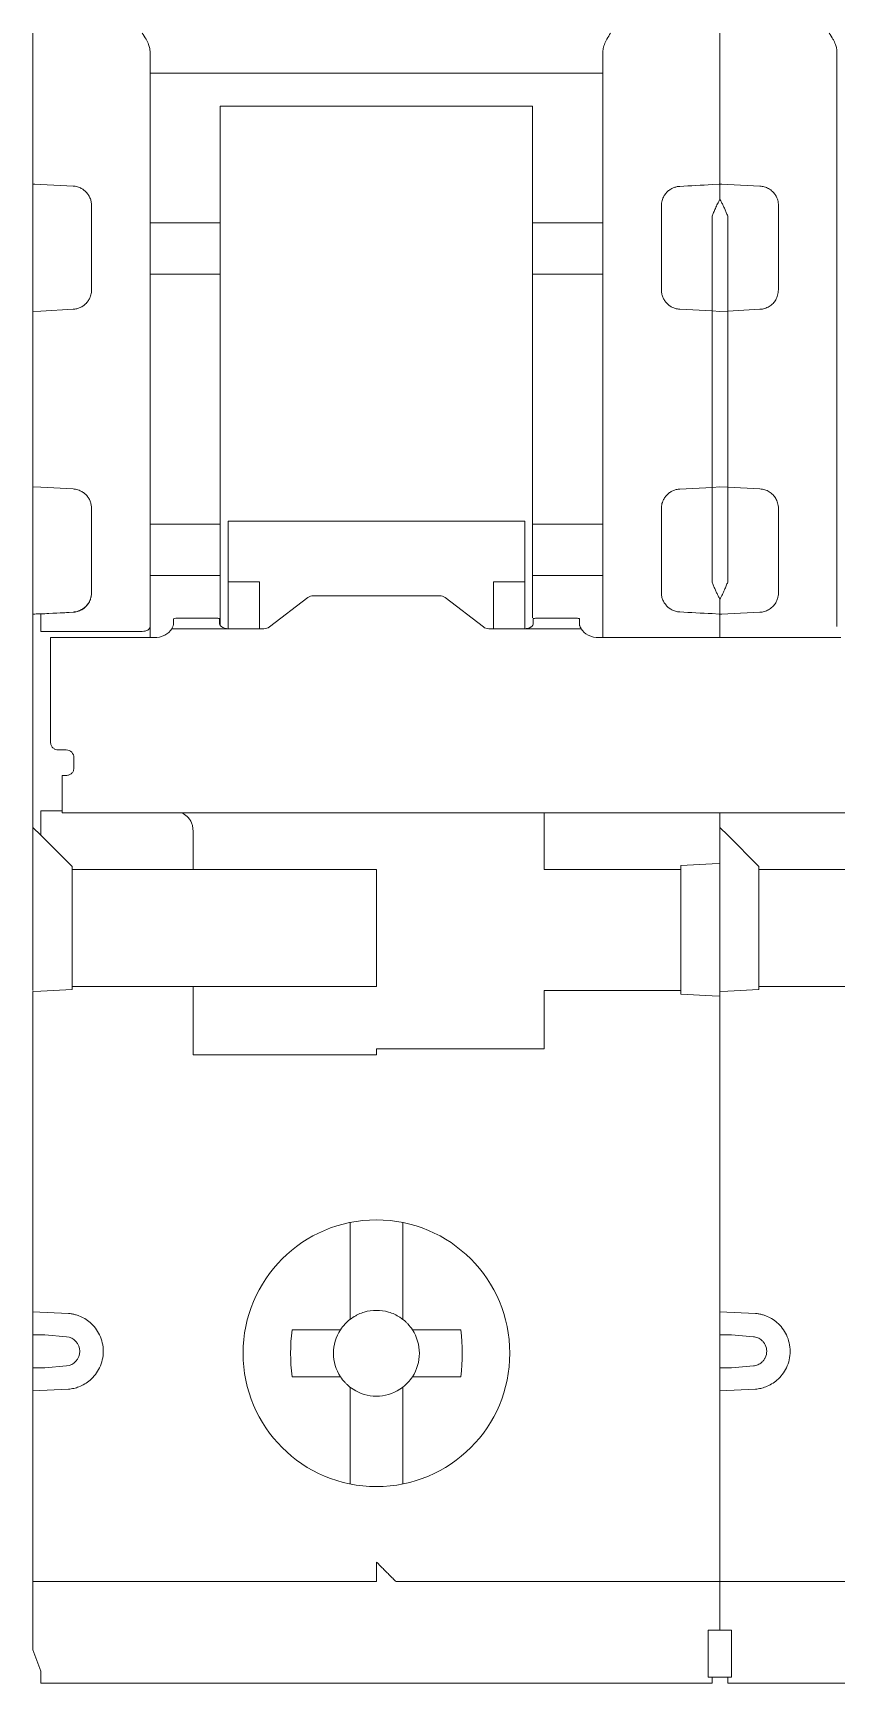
# Model space of a CAD drawing. Header units: millimetres. Extents: x 4137 to 6698, y 1400 to 3585.
# Drawn here: x 4562.12 to 4582.72, y 2976.75 to 3019.04 of the extents above; entities that cross this region are included whole.
import ezdxf

# ---------------------------------------------------------------- set-up
doc = ezdxf.new("R2010")
doc.units = ezdxf.units.MM
doc.layers.add('000-PI-Oprema', color=30, linetype='Continuous', lineweight=5)

msp = doc.modelspace()

# ---------------------------------------------------------------- linework, layer by layer
at = {"layer": '000-PI-Oprema', "color": 0, "lineweight": 0}
for p, q in [((4579.722, 3019.036), (4579.722, 3017.794)), ((4565.122, 3018.005), (4576.722, 3018.005)), ((4579.722, 3017.794), (4579.722, 3015.161)), ((4566.922, 3017.159), (4574.922, 3017.159)), ((4562.122, 3011.901), (4562.122, 3014.778)), ((4562.168, 3015.16), (4562.14, 3015.161)), ((4562.322, 3015.155), (4562.168, 3015.16)), ((4563.149, 3015.114), (4562.322, 3015.157)), ((4562.322, 3015.155), (4562.322, 3015.157)), ((4563.149, 3015.108), (4563.149, 3015.114)), ((4579.522, 3015.15), (4579.703, 3015.159)), ((4579.768, 3015.16), (4579.74, 3015.161)), ((4579.922, 3015.155), (4579.768, 3015.16)), ((4580.749, 3015.114), (4579.922, 3015.157)), ((4580.749, 3015.114), (4580.749, 3015.108)), ((4565.122, 3014.17), (4566.922, 3014.17)), ((4576.722, 3014.17), (4574.922, 3014.17)), ((4579.522, 3014.341), (4579.522, 3011.914)), ((4579.922, 3011.912), (4579.922, 3014.343)), ((4565.122, 3012.859), (4566.922, 3012.859)), ((4574.922, 3012.859), (4576.722, 3012.859)), ((4562.122, 3011.901), (4562.322, 3011.912)), ((4562.322, 3011.912), (4563.149, 3011.955)), ((4579.522, 3011.914), (4578.696, 3011.957)), ((4579.522, 3011.914), (4579.722, 3011.903)), ((4579.922, 3011.912), (4579.722, 3011.901)), ((4580.749, 3011.955), (4579.922, 3011.912)), ((4562.322, 3007.395), (4562.122, 3007.405)), ((4562.122, 3006.353), (4562.122, 3007.405)), ((4563.149, 3007.351), (4562.322, 3007.395)), ((4578.696, 3007.35), (4579.522, 3007.393)), ((4579.722, 3007.403), (4579.522, 3007.393)), ((4579.522, 3007.393), (4579.522, 3004.965)), ((4579.722, 3007.405), (4579.922, 3007.395)), ((4579.922, 3007.395), (4580.749, 3007.351)), ((4579.922, 3004.963), (4579.922, 3007.395)), ((4565.122, 3006.447), (4566.922, 3006.447)), ((4567.122, 3006.524), (4567.122, 3004.973)), ((4574.722, 3006.524), (4567.122, 3006.524)), ((4574.722, 3004.973), (4574.722, 3006.524)), ((4576.722, 3006.447), (4574.922, 3006.447)), ((4566.922, 3005.136), (4565.122, 3005.136)), ((4566.922, 3003.853), (4566.922, 3005.136)), ((4574.922, 3004.046), (4574.922, 3005.136)), ((4574.922, 3005.136), (4576.722, 3005.136)), ((4567.922, 3004.973), (4567.122, 3004.973)), ((4567.122, 3003.771), (4567.122, 3004.973)), ((4567.922, 3003.771), (4567.922, 3004.973)), ((4574.722, 3004.973), (4573.922, 3004.973)), ((4573.922, 3003.771), (4573.922, 3004.973)), ((4574.722, 3004.973), (4574.722, 3003.771)), ((4568.181, 3003.816), (4569.164, 3004.569)), ((4569.305, 3004.614), (4572.54, 3004.614)), ((4572.681, 3004.569), (4573.664, 3003.816)), ((4562.14, 3004.145), (4563.149, 3004.198)), ((4562.322, 3004.149), (4562.322, 3004.151)), ((4563.149, 3004.192), (4563.149, 3004.198)), ((4565.122, 3003.824), (4565.122, 3003.541)), ((4565.722, 3003.948), (4565.722, 3004.026)), ((4566.705, 3004.044), (4565.922, 3004.044)), ((4566.905, 3004.026), (4566.905, 3003.948)), ((4574.939, 3004.026), (4574.939, 3003.948)), ((4575.923, 3004.044), (4575.139, 3004.044)), ((4576.123, 3004.026), (4576.123, 3003.948)), ((4576.722, 3003.553), (4576.722, 3003.976)), ((4579.703, 3004.147), (4579.522, 3004.157)), ((4579.722, 3004.146), (4579.722, 3003.541)), ((4579.768, 3004.146), (4579.922, 3004.151)), ((4579.922, 3004.149), (4580.749, 3004.192)), ((4579.922, 3004.151), (4579.922, 3004.149)), ((4564.922, 3003.701), (4562.322, 3003.701)), ((4562.572, 3002.929), (4562.572, 3003.541)), ((4562.572, 3003.541), (4565.222, 3003.541)), ((4567.105, 3003.771), (4565.68, 3003.771)), ((4567.105, 3003.771), (4568.04, 3003.771)), ((4573.805, 3003.771), (4574.739, 3003.771)), ((4576.164, 3003.771), (4574.739, 3003.771)), ((4576.623, 3003.541), (4582.822, 3003.541)), ((4562.572, 3002.272), (4562.572, 3000.863)), ((4562.972, 3000.664), (4562.772, 3000.664)), ((4563.172, 3000.215), (4563.172, 3000.464)), ((4562.122, 2999.953), (4562.122, 3000.27)), ((4562.872, 3000.01), (4562.972, 3000.01)), ((4562.872, 2999.966), (4562.872, 3000.01)), ((4562.122, 2998.679), (4562.122, 2999.953)), ((4562.872, 2999.966), (4562.872, 2999.877)), ((4562.872, 2999.103), (4562.322, 2999.103)), ((4562.872, 2999.055), (4566.972, 2999.055)), ((4566.972, 2999.056), (4592.472, 2999.056)), ((4575.222, 2997.603), (4575.222, 2999.056)), ((4579.722, 2999.056), (4579.722, 2998.679)), ((4562.122, 2994.503), (4562.122, 2998.679)), ((4562.122, 2998.679), (4562.322, 2998.479)), ((4562.322, 2998.479), (4562.322, 2998.603)), ((4562.322, 2998.479), (4563.122, 2997.679)), ((4566.222, 2997.603), (4566.222, 2998.603)), ((4579.722, 2998.679), (4579.922, 2998.479)), ((4579.722, 2997.756), (4579.722, 2998.679)), ((4579.922, 2998.479), (4580.722, 2997.679)), ((4563.122, 2997.679), (4563.122, 2997.603)), ((4566.222, 2997.603), (4563.122, 2997.603)), ((4563.122, 2997.603), (4563.122, 2994.603)), ((4566.222, 2997.603), (4566.622, 2997.603)), ((4566.622, 2997.603), (4570.922, 2997.603)), ((4570.922, 2997.603), (4570.922, 2994.603)), ((4575.622, 2997.603), (4575.222, 2997.603)), ((4575.622, 2997.603), (4578.722, 2997.603)), ((4578.722, 2997.703), (4579.522, 2997.745)), ((4578.722, 2997.703), (4578.722, 2997.603)), ((4578.722, 2997.603), (4578.722, 2994.503)), ((4579.722, 2997.756), (4579.522, 2997.745)), ((4579.722, 2997.756), (4579.722, 2994.503)), ((4580.722, 2997.679), (4580.722, 2997.603)), ((4580.722, 2997.603), (4583.822, 2997.603)), ((4580.722, 2997.603), (4580.722, 2994.603)), ((4562.122, 2995.503), (4562.117, 2995.508)), ((4562.122, 2994.475), (4562.322, 2994.485)), ((4563.122, 2994.527), (4562.322, 2994.485)), ((4563.122, 2994.603), (4563.122, 2994.527)), ((4566.222, 2994.603), (4563.122, 2994.603)), ((4566.222, 2992.853), (4566.222, 2994.603)), ((4566.222, 2994.603), (4566.622, 2994.603)), ((4570.922, 2994.603), (4566.622, 2994.603)), ((4575.622, 2994.503), (4575.222, 2994.503)), ((4575.222, 2994.503), (4575.222, 2993.003)), ((4578.722, 2994.503), (4575.622, 2994.503)), ((4578.722, 2994.403), (4578.722, 2994.503)), ((4579.722, 2994.475), (4579.722, 2994.503)), ((4579.722, 2994.475), (4579.922, 2994.485)), ((4580.722, 2994.527), (4579.922, 2994.485)), ((4580.722, 2994.603), (4580.722, 2994.527)), ((4583.822, 2994.603), (4580.722, 2994.603)), ((4562.122, 2994.475), (4562.122, 2986.58)), ((4579.522, 2994.361), (4578.722, 2994.403)), ((4579.522, 2994.361), (4579.722, 2994.351)), ((4579.722, 2994.475), (4579.722, 2994.351)), ((4579.722, 2986.58), (4579.722, 2994.351)), ((4570.922, 2992.853), (4566.222, 2992.853)), ((4570.922, 2993.003), (4570.922, 2992.853)), ((4575.222, 2993.003), (4570.922, 2993.003)), ((4562.117, 2990.498), (4562.122, 2990.503)), ((4570.247, 2988.542), (4570.247, 2988.479)), ((4570.247, 2988.479), (4570.247, 2986.359)), ((4571.597, 2988.479), (4571.597, 2988.542)), ((4571.597, 2986.359), (4571.597, 2988.479)), ((4562.122, 2986.406), (4562.122, 2986.579)), ((4579.722, 2986.58), (4579.722, 2983.927)), ((4563.032, 2986.224), (4562.122, 2986.263)), ((4570.247, 2986.359), (4570.247, 2986.072)), ((4571.597, 2986.359), (4571.597, 2986.072)), ((4580.632, 2986.224), (4579.722, 2986.263)), ((4562.122, 2984.831), (4562.122, 2985.676)), ((4562.422, 2985.676), (4562.98, 2985.627)), ((4568.759, 2985.803), (4569.616, 2985.803)), ((4573.086, 2985.803), (4572.229, 2985.803)), ((4580.022, 2985.676), (4580.58, 2985.627)), ((4562.98, 2984.88), (4562.422, 2984.831)), ((4580.022, 2984.831), (4580.58, 2984.88)), ((4569.616, 2984.603), (4568.759, 2984.603)), ((4570.247, 2984.335), (4570.247, 2984.047)), ((4571.597, 2984.335), (4571.597, 2984.047)), ((4573.086, 2984.603), (4572.229, 2984.603)), ((4562.122, 2984.244), (4563.032, 2984.282)), ((4562.122, 2983.927), (4562.122, 2983.981)), ((4562.122, 2983.927), (4562.122, 2980.203)), ((4570.247, 2984.047), (4570.247, 2981.927)), ((4571.597, 2981.927), (4571.597, 2984.047)), ((4579.722, 2984.244), (4580.632, 2984.282)), ((4579.722, 2980.203), (4579.722, 2983.927)), ((4570.247, 2981.927), (4570.247, 2981.852)), ((4571.597, 2981.852), (4571.597, 2981.927)), ((4562.122, 2980.203), (4562.122, 2977.603)), ((4579.722, 2980.203), (4579.722, 2978.103)), ((4562.122, 2979.353), (4570.922, 2979.353)), ((4579.722, 2979.353), (4571.422, 2979.353)), ((4588.522, 2979.353), (4579.722, 2979.353)), ((4580.022, 2978.103), (4579.422, 2978.103)), ((4562.122, 2977.603), (4562.322, 2977.054)), ((4567.122, 2976.753), (4562.322, 2976.753)), ((4574.742, 2976.753), (4567.122, 2976.753)), ((4579.522, 2976.753), (4574.742, 2976.753)), ((4579.522, 2976.903), (4579.422, 2976.903)), ((4579.922, 2976.903), (4579.522, 2976.903)), ((4580.022, 2976.903), (4579.922, 2976.903)), ((4584.722, 2976.753), (4579.922, 2976.753))]:
    msp.add_line(p, q, dxfattribs=at)
at = {"layer": '000-PI-Oprema', "color": 0, "lineweight": 0, "flags": 128}
msp.add_lwpolyline([(4565.122, 3003.824), (4565.119, 3003.8), (4565.107, 3003.777), (4565.089, 3003.756), (4565.064, 3003.737), (4565.034, 3003.722), (4564.999, 3003.711), (4564.961, 3003.704), (4564.922, 3003.701)], dxfattribs=at)
at = {"layer": '000-PI-Oprema', "color": 0, "lineweight": 0}
msp.add_circle((4570.922, 2985.203), 3.418, dxfattribs=at)
for start, end in [(123.0557, 133.0681), (46.9319, 56.9443), (136.9319, 146.9443), (135, 136.9319), (133.0681, 135), (33.0557, 43.0681), (213.0557, 223.0681), (223.0681, 225), (225, 226.9319), (226.9319, 236.9443), (303.0557, 313.0681), (315, 316.9319), (316.9319, 326.9443)]:
    msp.add_arc((4570.922, 2985.203), 1.1, start, end, dxfattribs=at)
for points, knots in [([(4562.122, 3017.794), (4562.122, 3017.808), (4562.122, 3017.834), (4562.122, 3017.881), (4562.122, 3017.934), (4562.122, 3018.014), (4562.122, 3018.129), (4562.122, 3018.289), (4562.122, 3018.465), (4562.122, 3018.652), (4562.122, 3018.843), (4562.122, 3018.972), (4562.122, 3019.036)], [0, 0, 0, 0, 0.061391, 0.122427, 0.18342, 0.24468, 0.372209, 0.500076, 0.627605, 0.755472, 0.877481, 1, 1, 1, 1]), ([(4564.922, 3019.036), (4564.956, 3018.983), (4565.003, 3018.909), (4565.055, 3018.81), (4565.088, 3018.732), (4565.116, 3018.645), (4565.12, 3018.578), (4565.122, 3018.546)], [0, 0, 0, 0, 0.350015, 0.493309, 0.624855, 0.821183, 1, 1, 1, 1]), ([(4576.722, 3018.546), (4576.723, 3018.567), (4576.726, 3018.611), (4576.74, 3018.677), (4576.762, 3018.743), (4576.791, 3018.81), (4576.842, 3018.909), (4576.889, 3018.984), (4576.922, 3019.036)], [0, 0, 0, 0, 0.117446, 0.242847, 0.378002, 0.506391, 0.652474, 1, 1, 1, 1]), ([(4582.522, 3019.036), (4582.556, 3018.983), (4582.603, 3018.909), (4582.655, 3018.809), (4582.688, 3018.732), (4582.716, 3018.645), (4582.72, 3018.578), (4582.722, 3018.546)], [0, 0, 0, 0, 0.350596, 0.493868, 0.625405, 0.821427, 1, 1, 1, 1]), ([(4565.122, 3018.392), (4565.122, 3018.352), (4565.122, 3018.271), (4565.122, 3018.14), (4565.122, 3018), (4565.122, 3017.852), (4565.122, 3017.696), (4565.122, 3017.532), (4565.122, 3017.36), (4565.122, 3017.119), (4565.122, 3016.8), (4565.122, 3016.389), (4565.122, 3015.952), (4565.122, 3015.639), (4565.122, 3015.482)], [0, 0, 0, 0, 0.062736, 0.125281, 0.187695, 0.250043, 0.312387, 0.374792, 0.437318, 0.500031, 0.625212, 0.749931, 0.874692, 1, 1, 1, 1]), ([(4576.722, 3018.392), (4576.722, 3018.402), (4576.722, 3018.421), (4576.722, 3018.457), (4576.722, 3018.498), (4576.722, 3018.53), (4576.722, 3018.546)], [0, 0, 0, 0, 0.251193, 0.5, 0.748807, 1, 1, 1, 1]), ([(4576.722, 3015.33), (4576.722, 3015.414), (4576.722, 3015.58), (4576.722, 3015.822), (4576.722, 3016.056), (4576.722, 3016.284), (4576.722, 3016.504), (4576.722, 3016.717), (4576.722, 3016.922), (4576.722, 3017.186), (4576.722, 3017.496), (4576.722, 3017.832), (4576.722, 3018.135), (4576.722, 3018.306), (4576.722, 3018.392)], [0, 0, 0, 0, 0.062754, 0.125301, 0.187708, 0.250043, 0.312375, 0.374772, 0.437302, 0.500033, 0.625237, 0.749935, 0.874674, 1, 1, 1, 1]), ([(4582.722, 3018.546), (4582.722, 3018.53), (4582.722, 3018.498), (4582.722, 3018.457), (4582.722, 3018.421), (4582.722, 3018.402), (4582.722, 3018.392)], [0, 0, 0, 0, 0.251193, 0.5, 0.748807, 1, 1, 1, 1]), ([(4582.722, 3018.392), (4582.722, 3018.352), (4582.722, 3018.271), (4582.722, 3018.14), (4582.722, 3018), (4582.722, 3017.852), (4582.722, 3017.696), (4582.722, 3017.532), (4582.722, 3017.36), (4582.722, 3017.119), (4582.722, 3016.8), (4582.722, 3016.389), (4582.722, 3015.952), (4582.722, 3015.639), (4582.722, 3015.482)], [0, 0, 0, 0, 0.062736, 0.125281, 0.187695, 0.250043, 0.312387, 0.374792, 0.437318, 0.500031, 0.625212, 0.749931, 0.874692, 1, 1, 1, 1]), ([(4562.122, 3015.161), (4562.122, 3015.232), (4562.122, 3015.374), (4562.122, 3015.581), (4562.122, 3015.782), (4562.122, 3015.977), (4562.122, 3016.165), (4562.122, 3016.348), (4562.122, 3016.524), (4562.122, 3016.751), (4562.122, 3017.017), (4562.122, 3017.307), (4562.122, 3017.57), (4562.122, 3017.719), (4562.122, 3017.794)], [0, 0, 0, 0, 0.062728, 0.125271, 0.18769, 0.250045, 0.312396, 0.374804, 0.437328, 0.500029, 0.625194, 0.749922, 0.874696, 1, 1, 1, 1]), ([(4566.922, 3017.159), (4566.922, 3017.118), (4566.922, 3017.035), (4566.922, 3016.917), (4566.922, 3016.804), (4566.922, 3016.661), (4566.922, 3016.495), (4566.922, 3016.388), (4566.922, 3016.334)], [0, 0, 0, 0, 0.125424, 0.250193, 0.374902, 0.500146, 0.749703, 1, 1, 1, 1]), ([(4574.922, 3016.334), (4574.922, 3016.361), (4574.922, 3016.413), (4574.922, 3016.501), (4574.922, 3016.595), (4574.922, 3016.73), (4574.922, 3016.914), (4574.922, 3017.077), (4574.922, 3017.159)], [0, 0, 0, 0, 0.125424, 0.250193, 0.374902, 0.500146, 0.749703, 1, 1, 1, 1]), ([(4574.922, 3014.17), (4574.922, 3014.241), (4574.922, 3014.383), (4574.922, 3014.589), (4574.922, 3014.79), (4574.922, 3014.986), (4574.922, 3015.176), (4574.922, 3015.422), (4574.922, 3015.714), (4574.922, 3016.041), (4574.922, 3016.237), (4574.922, 3016.334)], [0, 0, 0, 0, 0.083508, 0.166833, 0.25006, 0.333277, 0.416572, 0.500032, 0.666688, 0.83311, 1, 1, 1, 1]), ([(4565.122, 3015.482), (4565.122, 3015.418), (4565.122, 3015.291), (4565.122, 3015.092), (4565.122, 3014.889), (4565.122, 3014.682), (4565.122, 3014.47), (4565.122, 3014.253), (4565.122, 3014.031), (4565.122, 3013.88), (4565.122, 3013.805)], [0, 0, 0, 0, 0.12575, 0.250858, 0.375537, 0.5, 0.624463, 0.749142, 0.87425, 1, 1, 1, 1]), ([(4576.722, 3013.937), (4576.722, 3014.008), (4576.722, 3014.15), (4576.722, 3014.358), (4576.722, 3014.562), (4576.722, 3014.761), (4576.722, 3014.956), (4576.722, 3015.146), (4576.722, 3015.269), (4576.722, 3015.33)], [0, 0, 0, 0, 0.143512, 0.28637, 0.428834, 0.571166, 0.71363, 0.856488, 1, 1, 1, 1]), ([(4582.722, 3015.482), (4582.722, 3015.418), (4582.722, 3015.291), (4582.722, 3015.092), (4582.722, 3014.889), (4582.722, 3014.682), (4582.722, 3014.47), (4582.722, 3014.253), (4582.722, 3014.031), (4582.722, 3013.88), (4582.722, 3013.805)], [0, 0, 0, 0, 0.12575, 0.250858, 0.375537, 0.5, 0.624463, 0.749142, 0.87425, 1, 1, 1, 1]), ([(4563.149, 3015.114), (4563.168, 3015.112), (4563.207, 3015.109), (4563.264, 3015.096), (4563.329, 3015.072), (4563.402, 3015.033), (4563.475, 3014.974), (4563.538, 3014.9), (4563.585, 3014.813), (4563.617, 3014.717), (4563.621, 3014.65), (4563.622, 3014.616)], [0, 0, 0, 0, 0.071618, 0.143308, 0.216363, 0.334035, 0.455285, 0.587191, 0.721903, 0.860899, 1, 1, 1, 1]), ([(4578.222, 3014.607), (4578.223, 3014.63), (4578.225, 3014.675), (4578.239, 3014.741), (4578.265, 3014.815), (4578.308, 3014.893), (4578.371, 3014.967), (4578.444, 3015.026), (4578.525, 3015.069), (4578.609, 3015.098), (4578.667, 3015.104), (4578.696, 3015.106)], [0, 0, 0, 0, 0.093221, 0.185813, 0.279137, 0.41434, 0.546905, 0.668022, 0.785627, 0.893606, 1, 1, 1, 1]), ([(4579.522, 3014.341), (4579.535, 3014.373), (4579.562, 3014.442), (4579.608, 3014.548), (4579.663, 3014.664), (4579.702, 3014.738), (4579.722, 3014.777)], [0, 0, 0, 0, 0.193415, 0.424448, 0.693252, 1, 1, 1, 1]), ([(4579.922, 3014.343), (4579.91, 3014.375), (4579.885, 3014.438), (4579.846, 3014.529), (4579.806, 3014.616), (4579.764, 3014.7), (4579.737, 3014.752), (4579.722, 3014.778)], [0, 0, 0, 0, 0.194202, 0.390464, 0.589612, 0.792498, 1, 1, 1, 1]), ([(4581.222, 3014.616), (4581.222, 3014.639), (4581.22, 3014.684), (4581.206, 3014.75), (4581.18, 3014.823), (4581.138, 3014.9), (4581.068, 3014.982), (4580.976, 3015.051), (4580.865, 3015.1), (4580.786, 3015.109), (4580.749, 3015.114)], [0, 0, 0, 0, 0.092601, 0.18543, 0.278489, 0.413813, 0.545287, 0.709927, 0.860804, 1, 1, 1, 1]), ([(4566.922, 3014.17), (4566.922, 3014.121), (4566.922, 3014.023), (4566.922, 3013.807), (4566.922, 3013.568), (4566.922, 3013.323), (4566.922, 3013.102), (4566.922, 3012.938), (4566.922, 3012.882), (4566.922, 3012.859)], [0, 0, 0, 0, 0.150243, 0.300485, 0.450729, 0.600973, 0.751216, 0.901461, 1, 1, 1, 1]), ([(4574.922, 3014.17), (4574.922, 3014.121), (4574.922, 3014.023), (4574.922, 3013.807), (4574.922, 3013.568), (4574.922, 3013.323), (4574.922, 3013.102), (4574.922, 3012.938), (4574.922, 3012.882), (4574.922, 3012.859)], [0, 0, 0, 0, 0.150243, 0.300485, 0.450729, 0.600973, 0.751216, 0.901461, 1, 1, 1, 1]), ([(4576.722, 3005.37), (4576.722, 3005.484), (4576.722, 3005.711), (4576.722, 3006.057), (4576.722, 3006.405), (4576.722, 3006.755), (4576.722, 3007.108), (4576.722, 3007.705), (4576.722, 3008.553), (4576.722, 3009.653), (4576.722, 3010.753), (4576.722, 3011.72), (4576.722, 3012.552), (4576.722, 3013.252), (4576.722, 3013.708), (4576.722, 3013.937)], [0, 0, 0, 0, 0.041431, 0.082793, 0.124119, 0.165441, 0.206793, 0.248207, 0.374079, 0.500012, 0.625883, 0.751817, 0.834548, 0.917188, 1, 1, 1, 1]), ([(4563.622, 3012.454), (4563.622, 3012.574), (4563.622, 3012.813), (4563.622, 3013.168), (4563.622, 3013.521), (4563.622, 3013.753), (4563.622, 3013.869)], [0, 0, 0, 0, 0.2501, 0.5, 0.7499, 1, 1, 1, 1]), ([(4565.122, 3013.805), (4565.122, 3013.694), (4565.122, 3013.472), (4565.122, 3013.137), (4565.122, 3012.799), (4565.122, 3012.459), (4565.122, 3012.117), (4565.122, 3011.538), (4565.122, 3010.717), (4565.122, 3009.653), (4565.122, 3008.589), (4565.122, 3007.653), (4565.122, 3006.847), (4565.122, 3006.168), (4565.122, 3005.724), (4565.122, 3005.502)], [0, 0, 0, 0, 0.041447, 0.082829, 0.124176, 0.16552, 0.206891, 0.248321, 0.374134, 0.500011, 0.625824, 0.751702, 0.834467, 0.91715, 1, 1, 1, 1]), ([(4582.722, 3013.805), (4582.722, 3013.694), (4582.722, 3013.472), (4582.722, 3013.137), (4582.722, 3012.799), (4582.722, 3012.459), (4582.722, 3012.117), (4582.722, 3011.538), (4582.722, 3010.717), (4582.722, 3009.653), (4582.722, 3008.589), (4582.722, 3007.653), (4582.722, 3006.847), (4582.722, 3006.168), (4582.722, 3005.724), (4582.722, 3005.502)], [0, 0, 0, 0, 0.041447, 0.082829, 0.124176, 0.16552, 0.206891, 0.248321, 0.374134, 0.500011, 0.625824, 0.751702, 0.834467, 0.91715, 1, 1, 1, 1]), ([(4566.922, 3012.859), (4566.922, 3012.776), (4566.922, 3012.609), (4566.922, 3012.354), (4566.922, 3012.097), (4566.922, 3011.837), (4566.922, 3011.574), (4566.922, 3011.126), (4566.922, 3010.487), (4566.922, 3009.653), (4566.922, 3008.82), (4566.922, 3008.09), (4566.922, 3007.469), (4566.922, 3006.95), (4566.922, 3006.615), (4566.922, 3006.447)], [0, 0, 0, 0, 0.041319, 0.082538, 0.123706, 0.164869, 0.206076, 0.247373, 0.373654, 0.500018, 0.626299, 0.752662, 0.835118, 0.917437, 1, 1, 1, 1]), ([(4574.922, 3012.859), (4574.922, 3011.852), (4574.922, 3010.753), (4574.922, 3008.554), (4574.922, 3007.454), (4574.922, 3006.447)], [0, 0, 0, 0, 0.5, 0.5, 1, 1, 1, 1]), ([(4563.622, 3012.454), (4563.622, 3012.433), (4563.62, 3012.39), (4563.608, 3012.328), (4563.584, 3012.257), (4563.545, 3012.181), (4563.486, 3012.107), (4563.414, 3012.044), (4563.332, 3011.997), (4563.242, 3011.965), (4563.18, 3011.958), (4563.149, 3011.955)], [0, 0, 0, 0, 0.085507, 0.170147, 0.255273, 0.381189, 0.506725, 0.630753, 0.754527, 0.877113, 1, 1, 1, 1]), ([(4578.696, 3011.957), (4578.675, 3011.959), (4578.634, 3011.962), (4578.573, 3011.978), (4578.504, 3012.004), (4578.431, 3012.046), (4578.359, 3012.108), (4578.3, 3012.183), (4578.256, 3012.268), (4578.228, 3012.36), (4578.224, 3012.424), (4578.222, 3012.456)], [0, 0, 0, 0, 0.082209, 0.16366, 0.245689, 0.369303, 0.493372, 0.618767, 0.744744, 0.872104, 1, 1, 1, 1]), ([(4580.749, 3011.955), (4580.769, 3011.957), (4580.81, 3011.96), (4580.871, 3011.976), (4580.929, 3011.998), (4580.985, 3012.027), (4581.037, 3012.064), (4581.096, 3012.118), (4581.158, 3012.2), (4581.211, 3012.317), (4581.219, 3012.407), (4581.222, 3012.454)], [0, 0, 0, 0, 0.080411, 0.161533, 0.243405, 0.326066, 0.409552, 0.493901, 0.642123, 0.810797, 1, 1, 1, 1]), ([(4562.122, 3007.405), (4562.122, 3007.511), (4562.122, 3007.723), (4562.122, 3008.043), (4562.122, 3008.364), (4562.122, 3008.685), (4562.122, 3009.007), (4562.122, 3009.33), (4562.122, 3009.734), (4562.122, 3010.218), (4562.122, 3010.782), (4562.122, 3011.344), (4562.122, 3011.715), (4562.122, 3011.901)], [0, 0, 0, 0, 0.071572, 0.143012, 0.214372, 0.285701, 0.357051, 0.428472, 0.500015, 0.625079, 0.749917, 0.8748, 1, 1, 1, 1]), ([(4579.522, 3011.914), (4579.522, 3011.807), (4579.522, 3011.593), (4579.522, 3011.271), (4579.522, 3010.949), (4579.522, 3010.626), (4579.522, 3010.302), (4579.522, 3009.978), (4579.522, 3009.572), (4579.522, 3009.085), (4579.522, 3008.519), (4579.522, 3007.954), (4579.522, 3007.58), (4579.522, 3007.393)], [0, 0, 0, 0, 0.071556, 0.142997, 0.214365, 0.285706, 0.357065, 0.428486, 0.500013, 0.625062, 0.749916, 0.874816, 1, 1, 1, 1]), ([(4563.149, 3007.351), (4563.17, 3007.349), (4563.211, 3007.346), (4563.272, 3007.33), (4563.341, 3007.304), (4563.414, 3007.262), (4563.486, 3007.2), (4563.545, 3007.125), (4563.589, 3007.04), (4563.617, 3006.948), (4563.621, 3006.884), (4563.622, 3006.852)], [0, 0, 0, 0, 0.082205, 0.163652, 0.245679, 0.369354, 0.493482, 0.618917, 0.744935, 0.872201, 1, 1, 1, 1]), ([(4578.222, 3006.85), (4578.223, 3006.872), (4578.225, 3006.914), (4578.237, 3006.977), (4578.261, 3007.047), (4578.3, 3007.123), (4578.359, 3007.198), (4578.431, 3007.26), (4578.513, 3007.307), (4578.602, 3007.34), (4578.665, 3007.346), (4578.696, 3007.35)], [0, 0, 0, 0, 0.085573, 0.170275, 0.255463, 0.381339, 0.506835, 0.630803, 0.754517, 0.877108, 1, 1, 1, 1]), ([(4581.222, 3006.852), (4581.221, 3006.876), (4581.219, 3006.924), (4581.204, 3006.991), (4581.182, 3007.053), (4581.153, 3007.108), (4581.121, 3007.156), (4581.068, 3007.217), (4580.988, 3007.282), (4580.873, 3007.336), (4580.79, 3007.346), (4580.749, 3007.351)], [0, 0, 0, 0, 0.097376, 0.189595, 0.276665, 0.358598, 0.435408, 0.507112, 0.674555, 0.83875, 1, 1, 1, 1]), ([(4563.622, 3005.437), (4563.622, 3005.553), (4563.622, 3005.786), (4563.622, 3006.138), (4563.622, 3006.494), (4563.622, 3006.732), (4563.622, 3006.852)], [0, 0, 0, 0, 0.2501, 0.5, 0.7499, 1, 1, 1, 1]), ([(4562.122, 3004.528), (4562.122, 3004.528), (4562.122, 3004.855), (4562.122, 3005.238), (4562.122, 3005.727), (4562.122, 3006.081), (4562.122, 3006.31), (4562.122, 3006.339), (4562.122, 3006.353)], [0, 0, 0, 0, 0.008736, 0.206989, 0.405242, 0.603494, 0.801747, 1, 1, 1, 1]), ([(4566.922, 3006.447), (4566.922, 3006.425), (4566.922, 3006.369), (4566.922, 3006.204), (4566.922, 3005.984), (4566.922, 3005.738), (4566.922, 3005.499), (4566.922, 3005.283), (4566.922, 3005.185), (4566.922, 3005.136)], [0, 0, 0, 0, 0.098539, 0.248784, 0.399027, 0.54927, 0.699515, 0.849757, 1, 1, 1, 1]), ([(4574.922, 3006.447), (4574.922, 3006.425), (4574.922, 3006.369), (4574.922, 3006.204), (4574.922, 3005.984), (4574.922, 3005.738), (4574.922, 3005.499), (4574.922, 3005.283), (4574.922, 3005.185), (4574.922, 3005.136)], [0, 0, 0, 0, 0.098539, 0.248784, 0.399027, 0.54927, 0.699515, 0.849757, 1, 1, 1, 1]), ([(4565.122, 3005.502), (4565.122, 3005.426), (4565.122, 3005.275), (4565.122, 3005.054), (4565.122, 3004.837), (4565.122, 3004.624), (4565.122, 3004.417), (4565.122, 3004.214), (4565.122, 3004.016), (4565.122, 3003.888), (4565.122, 3003.824)], [0, 0, 0, 0, 0.12575, 0.250858, 0.375537, 0.5, 0.624463, 0.749142, 0.87425, 1, 1, 1, 1]), ([(4582.722, 3005.502), (4582.722, 3005.426), (4582.722, 3005.275), (4582.722, 3005.054), (4582.722, 3004.837), (4582.722, 3004.624), (4582.722, 3004.417), (4582.722, 3004.214), (4582.722, 3004.016), (4582.722, 3003.888), (4582.722, 3003.824)], [0, 0, 0, 0, 0.12575, 0.250858, 0.375537, 0.5, 0.624463, 0.749142, 0.87425, 1, 1, 1, 1]), ([(4563.622, 3004.69), (4563.622, 3004.751), (4563.622, 3004.872), (4563.622, 3005.058), (4563.622, 3005.246), (4563.622, 3005.373), (4563.622, 3005.437)], [0, 0, 0, 0, 0.25014, 0.5, 0.74986, 1, 1, 1, 1]), ([(4576.722, 3003.976), (4576.722, 3004.037), (4576.722, 3004.16), (4576.722, 3004.35), (4576.722, 3004.545), (4576.722, 3004.744), (4576.722, 3004.948), (4576.722, 3005.156), (4576.722, 3005.298), (4576.722, 3005.37)], [0, 0, 0, 0, 0.143512, 0.28637, 0.428834, 0.571166, 0.71363, 0.856488, 1, 1, 1, 1]), ([(4563.149, 3004.198), (4563.19, 3004.2), (4563.237, 3004.208), (4563.336, 3004.242), (4563.389, 3004.269), (4563.489, 3004.351), (4563.536, 3004.406), (4563.603, 3004.54), (4563.622, 3004.618), (4563.622, 3004.697)], [0, 0, 0, 0, 0.25, 0.25, 0.5, 0.5, 0.75, 0.75, 1, 1, 1, 1]), ([(4563.149, 3004.192), (4563.167, 3004.194), (4563.205, 3004.197), (4563.261, 3004.21), (4563.317, 3004.23), (4563.371, 3004.256), (4563.424, 3004.291), (4563.481, 3004.34), (4563.544, 3004.414), (4563.591, 3004.507), (4563.618, 3004.604), (4563.621, 3004.661), (4563.622, 3004.69)], [0, 0, 0, 0, 0.068374, 0.139377, 0.213319, 0.290477, 0.371094, 0.455382, 0.587277, 0.761474, 0.880592, 1, 1, 1, 1]), ([(4578.696, 3004.2), (4578.677, 3004.202), (4578.639, 3004.205), (4578.582, 3004.218), (4578.517, 3004.241), (4578.444, 3004.28), (4578.371, 3004.34), (4578.308, 3004.414), (4578.26, 3004.501), (4578.228, 3004.597), (4578.224, 3004.665), (4578.222, 3004.699)], [0, 0, 0, 0, 0.070996, 0.142095, 0.214573, 0.332083, 0.453298, 0.585758, 0.72107, 0.860537, 1, 1, 1, 1]), ([(4579.522, 3004.965), (4579.535, 3004.934), (4579.56, 3004.87), (4579.599, 3004.779), (4579.639, 3004.692), (4579.68, 3004.607), (4579.708, 3004.556), (4579.722, 3004.529)], [0, 0, 0, 0, 0.1942, 0.390457, 0.5896, 0.792488, 1, 1, 1, 1]), ([(4579.922, 3004.963), (4579.91, 3004.932), (4579.883, 3004.863), (4579.837, 3004.757), (4579.782, 3004.641), (4579.743, 3004.567), (4579.722, 3004.528)], [0, 0, 0, 0, 0.193384, 0.424408, 0.693222, 1, 1, 1, 1]), ([(4580.749, 3004.192), (4580.767, 3004.194), (4580.805, 3004.197), (4580.861, 3004.21), (4580.917, 3004.23), (4580.971, 3004.256), (4581.024, 3004.291), (4581.081, 3004.34), (4581.144, 3004.414), (4581.191, 3004.507), (4581.218, 3004.604), (4581.221, 3004.661), (4581.222, 3004.69)], [0, 0, 0, 0, 0.068374, 0.139376, 0.213318, 0.290476, 0.371092, 0.45538, 0.587276, 0.76147, 0.88059, 1, 1, 1, 1]), ([(4562.122, 3001.512), (4562.122, 3001.549), (4562.122, 3001.622), (4562.122, 3001.742), (4562.122, 3001.869), (4562.122, 3002.003), (4562.122, 3002.144), (4562.122, 3002.293), (4562.122, 3002.449), (4562.122, 3002.667), (4562.122, 3002.955), (4562.122, 3003.327), (4562.122, 3003.722), (4562.122, 3004.004), (4562.122, 3004.146)], [0, 0, 0, 0, 0.062728, 0.125271, 0.18769, 0.250045, 0.312396, 0.374804, 0.437328, 0.500029, 0.625194, 0.749922, 0.874696, 1, 1, 1, 1]), ([(4562.322, 3004.151), (4562.296, 3004.15), (4562.244, 3004.149), (4562.193, 3004.147), (4562.168, 3004.146)], [0, 0, 0, 0, 0.508632, 1, 1, 1, 1]), ([(4565.722, 3003.898), (4565.722, 3003.889), (4565.721, 3003.872), (4565.713, 3003.841), (4565.7, 3003.807), (4565.687, 3003.783), (4565.68, 3003.771)], [0, 0, 0, 0, 0.256458, 0.506841, 0.753776, 1, 1, 1, 1]), ([(4565.722, 3004.026), (4565.722, 3004.031), (4565.744, 3004.035), (4565.818, 3004.042), (4565.87, 3004.044), (4565.922, 3004.044)], [0, 0, 0, 0, 0.5, 0.5, 1, 1, 1, 1]), ([(4565.722, 3003.898), (4565.722, 3003.906), (4565.722, 3003.923), (4565.722, 3003.94), (4565.722, 3003.945), (4565.722, 3003.948)], [0, 0, 0, 0, 0.334189, 0.665811, 1, 1, 1, 1]), ([(4566.905, 3004.026), (4566.905, 3004.028), (4566.903, 3004.03), (4566.892, 3004.033), (4566.873, 3004.036), (4566.84, 3004.04), (4566.785, 3004.043), (4566.732, 3004.044), (4566.705, 3004.044)], [0, 0, 0, 0, 0.128148, 0.251094, 0.373747, 0.501054, 0.748354, 1, 1, 1, 1]), ([(4566.905, 3003.898), (4566.906, 3003.892), (4566.907, 3003.879), (4566.918, 3003.858), (4566.936, 3003.836), (4566.965, 3003.812), (4567.019, 3003.78), (4567.072, 3003.775), (4567.105, 3003.771)], [0, 0, 0, 0, 0.121269, 0.244591, 0.370821, 0.500756, 0.692101, 1, 1, 1, 1]), ([(4574.739, 3003.771), (4574.754, 3003.772), (4574.782, 3003.773), (4574.818, 3003.782), (4574.846, 3003.793), (4574.867, 3003.805), (4574.898, 3003.825), (4574.932, 3003.859), (4574.937, 3003.885), (4574.939, 3003.898)], [0, 0, 0, 0, 0.138294, 0.257669, 0.358107, 0.439606, 0.502183, 0.756685, 1, 1, 1, 1]), ([(4575.139, 3004.044), (4575.126, 3004.044), (4575.1, 3004.044), (4575.062, 3004.043), (4575.028, 3004.041), (4574.988, 3004.038), (4574.948, 3004.033), (4574.942, 3004.029), (4574.939, 3004.026)], [0, 0, 0, 0, 0.128148, 0.251094, 0.373747, 0.501054, 0.748354, 1, 1, 1, 1]), ([(4576.123, 3004.026), (4576.122, 3004.028), (4576.12, 3004.03), (4576.109, 3004.033), (4576.09, 3004.036), (4576.057, 3004.04), (4576.002, 3004.043), (4575.949, 3004.044), (4575.923, 3004.044)], [0, 0, 0, 0, 0.128148, 0.251094, 0.373747, 0.501054, 0.748354, 1, 1, 1, 1]), ([(4576.123, 3003.948), (4576.123, 3003.945), (4576.123, 3003.94), (4576.123, 3003.923), (4576.123, 3003.906), (4576.123, 3003.898)], [0, 0, 0, 0, 0.334189, 0.665811, 1, 1, 1, 1]), ([(4576.164, 3003.771), (4576.158, 3003.783), (4576.145, 3003.807), (4576.132, 3003.841), (4576.124, 3003.872), (4576.123, 3003.889), (4576.123, 3003.898)], [0, 0, 0, 0, 0.246224, 0.493159, 0.743542, 1, 1, 1, 1]), ([(4565.222, 3003.541), (4565.319, 3003.541), (4565.415, 3003.563), (4565.577, 3003.644), (4565.642, 3003.703), (4565.68, 3003.771)], [0, 0, 0, 0, 0.5, 0.5, 1, 1, 1, 1]), ([(4576.164, 3003.771), (4576.203, 3003.703), (4576.268, 3003.644), (4576.43, 3003.563), (4576.526, 3003.541), (4576.623, 3003.541)], [0, 0, 0, 0, 0.5, 0.5, 1, 1, 1, 1]), ([(4562.122, 3000.27), (4562.122, 3000.302), (4562.122, 3000.367), (4562.122, 3000.463), (4562.122, 3000.557), (4562.122, 3000.685), (4562.122, 3000.841), (4562.122, 3001.017), (4562.122, 3001.177), (4562.122, 3001.314), (4562.122, 3001.429), (4562.122, 3001.484), (4562.122, 3001.512)], [0, 0, 0, 0, 0.061391, 0.122427, 0.18342, 0.24468, 0.372209, 0.500076, 0.627605, 0.755472, 0.877481, 1, 1, 1, 1]), ([(4562.572, 3000.863), (4562.573, 3000.849), (4562.575, 3000.823), (4562.586, 3000.786), (4562.605, 3000.751), (4562.638, 3000.712), (4562.693, 3000.672), (4562.746, 3000.666), (4562.772, 3000.664)], [0, 0, 0, 0, 0.128148, 0.251094, 0.373747, 0.501054, 0.748354, 1, 1, 1, 1]), ([(4563.172, 3000.464), (4563.172, 3000.516), (4563.151, 3000.568), (4563.077, 3000.642), (4563.025, 3000.664), (4562.972, 3000.664)], [0, 0, 0, 0, 0.5, 0.5, 1, 1, 1, 1]), ([(4562.972, 3000.01), (4562.986, 3000.011), (4563.012, 3000.012), (4563.05, 3000.024), (4563.084, 3000.042), (4563.124, 3000.075), (4563.164, 3000.13), (4563.17, 3000.183), (4563.172, 3000.215)], [0, 0, 0, 0, 0.128148, 0.251094, 0.373747, 0.501054, 0.748354, 1, 1, 1, 1]), ([(4562.872, 2999.055), (4562.872, 2999.07), (4562.872, 2999.078), (4562.872, 2999.25), (4562.872, 2999.527), (4562.872, 2999.76), (4562.872, 2999.877)], [0, 0, 0, 0, 0.206145, 0.470763, 0.735381, 1, 1, 1, 1]), ([(4562.322, 2999.103), (4562.322, 2999.103), (4562.322, 2999.049), (4562.322, 2998.864), (4562.322, 2998.734), (4562.322, 2998.603)], [0, 0, 0, 0, 0.5, 0.5, 1, 1, 1, 1]), ([(4565.929, 2999.055), (4565.98, 2999.027), (4566.057, 2998.986), (4566.139, 2998.886), (4566.186, 2998.799), (4566.217, 2998.703), (4566.221, 2998.636), (4566.222, 2998.603)], [0, 0, 0, 0, 0.351287, 0.528122, 0.693874, 0.849103, 1, 1, 1, 1]), ([(4562.122, 2985.676), (4562.122, 2985.793), (4562.122, 2986.027), (4562.122, 2986.305), (4562.122, 2986.403), (4562.122, 2986.441)], [0, 0, 0, 0, 0.378161, 0.755931, 1, 1, 1, 1]), ([(4563.032, 2986.224), (4563.063, 2986.221), (4563.123, 2986.214), (4563.211, 2986.193), (4563.322, 2986.157), (4563.45, 2986.094), (4563.595, 2985.989), (4563.726, 2985.851), (4563.835, 2985.675), (4563.906, 2985.473), (4563.93, 2985.253), (4563.907, 2985.034), (4563.835, 2984.832), (4563.727, 2984.655), (4563.596, 2984.517), (4563.451, 2984.412), (4563.308, 2984.344), (4563.168, 2984.299), (4563.078, 2984.288), (4563.032, 2984.282)], [0, 0, 0, 0, 0.031513, 0.062834, 0.094232, 0.152293, 0.210532, 0.279327, 0.348301, 0.424071, 0.50002, 0.57579, 0.651739, 0.720534, 0.789508, 0.847569, 0.905809, 0.95275, 1, 1, 1, 1]), ([(4571.522, 2986.125), (4571.433, 2986.183), (4571.336, 2986.228), (4571.133, 2986.288), (4571.029, 2986.303), (4570.817, 2986.303), (4570.712, 2986.288), (4570.56, 2986.243), (4570.51, 2986.224), (4570.438, 2986.191), (4570.414, 2986.179), (4570.379, 2986.16), (4570.368, 2986.153), (4570.351, 2986.143), (4570.342, 2986.138), (4570.334, 2986.132), (4570.328, 2986.129), (4570.324, 2986.128), (4570.322, 2986.125)], [0, 0, 0, 0, 0.25, 0.25, 0.5, 0.5, 0.75, 0.75, 0.875, 0.875, 0.9375, 0.9375, 0.96875, 0.96875, 0.984375, 0.992188, 0.992188, 1, 1, 1, 1]), ([(4580.632, 2986.224), (4580.663, 2986.221), (4580.723, 2986.214), (4580.811, 2986.193), (4580.922, 2986.157), (4581.05, 2986.094), (4581.195, 2985.989), (4581.326, 2985.851), (4581.435, 2985.675), (4581.506, 2985.473), (4581.53, 2985.253), (4581.507, 2985.034), (4581.435, 2984.832), (4581.327, 2984.655), (4581.196, 2984.517), (4581.051, 2984.412), (4580.908, 2984.344), (4580.768, 2984.299), (4580.678, 2984.288), (4580.632, 2984.282)], [0, 0, 0, 0, 0.031513, 0.062834, 0.094232, 0.152293, 0.210532, 0.279327, 0.348301, 0.424071, 0.50002, 0.57579, 0.651739, 0.720534, 0.789508, 0.847569, 0.905809, 0.95275, 1, 1, 1, 1]), ([(4562.122, 2985.676), (4562.122, 2985.676), (4562.152, 2985.676), (4562.269, 2985.676), (4562.352, 2985.676), (4562.422, 2985.676)], [0, 0, 0, 0, 0.5, 0.5, 1, 1, 1, 1]), ([(4562.98, 2985.627), (4563.073, 2985.619), (4563.161, 2985.575), (4563.287, 2985.438), (4563.322, 2985.346), (4563.322, 2985.16), (4563.287, 2985.068), (4563.161, 2984.931), (4563.073, 2984.888), (4562.98, 2984.88)], [0, 0, 0, 0, 0.25, 0.25, 0.5, 0.5, 0.75, 0.75, 1, 1, 1, 1]), ([(4569.616, 2985.803), (4569.684, 2985.803), (4569.808, 2985.803), (4569.94, 2985.803), (4570.001, 2985.803)], [0, 0, 0, 0, 0.540007, 1, 1, 1, 1]), ([(4571.844, 2984.603), (4571.961, 2984.782), (4572.022, 2984.99), (4572.022, 2985.416), (4571.961, 2985.625), (4571.845, 2985.803)], [0, 0, 0, 0, 0.5, 0.5, 1, 1, 1, 1]), ([(4579.722, 2985.676), (4579.722, 2985.676), (4579.752, 2985.676), (4579.869, 2985.676), (4579.952, 2985.676), (4580.022, 2985.676)], [0, 0, 0, 0, 0.5, 0.5, 1, 1, 1, 1]), ([(4580.58, 2984.88), (4580.6, 2984.882), (4580.639, 2984.887), (4580.694, 2984.906), (4580.746, 2984.933), (4580.798, 2984.971), (4580.847, 2985.023), (4580.903, 2985.115), (4580.936, 2985.253), (4580.903, 2985.392), (4580.847, 2985.483), (4580.785, 2985.548), (4580.696, 2985.607), (4580.619, 2985.62), (4580.58, 2985.627)], [0, 0, 0, 0, 0.053559, 0.105722, 0.157796, 0.211095, 0.279916, 0.349203, 0.500308, 0.651412, 0.720233, 0.789521, 0.894347, 1, 1, 1, 1]), ([(4562.122, 2983.981), (4562.122, 2983.985), (4562.122, 2984.009), (4562.122, 2984.183), (4562.122, 2984.475), (4562.122, 2984.712), (4562.122, 2984.831)], [0, 0, 0, 0, 0.06983, 0.379482, 0.689581, 1, 1, 1, 1]), ([(4562.122, 2984.831), (4562.122, 2984.831), (4562.155, 2984.831), (4562.266, 2984.831), (4562.344, 2984.831), (4562.422, 2984.831)], [0, 0, 0, 0, 0.5, 0.5, 1, 1, 1, 1]), ([(4579.722, 2984.831), (4579.722, 2984.831), (4579.755, 2984.831), (4579.866, 2984.831), (4579.944, 2984.831), (4580.022, 2984.831)], [0, 0, 0, 0, 0.5, 0.5, 1, 1, 1, 1]), ([(4569.616, 2984.603), (4569.684, 2984.603), (4569.808, 2984.603), (4569.94, 2984.603), (4570.001, 2984.603)], [0, 0, 0, 0, 0.54278, 1, 1, 1, 1]), ([(4570.322, 2984.281), (4570.501, 2984.165), (4570.708, 2984.104), (4571.133, 2984.103), (4571.344, 2984.165), (4571.522, 2984.281)], [0, 0, 0, 0, 0.5, 0.5, 1, 1, 1, 1]), ([(4570.922, 2979.853), (4570.922, 2979.832), (4570.922, 2979.79), (4570.922, 2979.728), (4570.922, 2979.656), (4570.922, 2979.577), (4570.922, 2979.498), (4570.922, 2979.432), (4570.922, 2979.387), (4570.922, 2979.358), (4570.922, 2979.355), (4570.922, 2979.353)], [0, 0, 0, 0, 0.080758, 0.160392, 0.240099, 0.368585, 0.500066, 0.628554, 0.760036, 0.877963, 1, 1, 1, 1]), ([(4571.422, 2979.353), (4571.422, 2979.354), (4571.421, 2979.355), (4571.414, 2979.362), (4571.402, 2979.374), (4571.379, 2979.397), (4571.339, 2979.437), (4571.276, 2979.5), (4571.2, 2979.576), (4571.113, 2979.662), (4571.02, 2979.756), (4570.955, 2979.82), (4570.922, 2979.853)], [0, 0, 0, 0, 0.051851, 0.10362, 0.156261, 0.210683, 0.323967, 0.445967, 0.575521, 0.712834, 0.854621, 1, 1, 1, 1]), ([(4579.422, 2976.903), (4579.422, 2976.952), (4579.422, 2977.017), (4579.422, 2977.281), (4579.422, 2977.541), (4579.422, 2978.103)], [0.2858647, 0.2858647, 0.2858647, 0.2858647, 0.5, 0.5, 1, 1, 1, 1]), ([(4580.022, 2976.903), (4580.022, 2976.922), (4580.022, 2976.977), (4580.022, 2977.091), (4580.022, 2977.25), (4580.022, 2977.428), (4580.022, 2977.614), (4580.022, 2977.74), (4580.022, 2978.103)], [0.287427, 0.287427, 0.287427, 0.287427, 0.3699948, 0.5001298, 0.629921, 0.7600558, 0.879771, 1, 1, 1, 1]), ([(4562.322, 2976.753), (4562.322, 2976.754), (4562.322, 2976.756), (4562.322, 2976.768), (4562.322, 2976.791), (4562.322, 2976.832), (4562.322, 2976.897), (4562.322, 2976.972), (4562.322, 2977.027), (4562.322, 2977.054)], [0, 0, 0, 0, 0.0807576, 0.160392, 0.2400995, 0.3685854, 0.5000663, 0.6285535, 0.7387531, 0.7387531, 0.7387531, 0.7387531]), ([(4579.522, 2976.753), (4579.522, 2976.762), (4579.522, 2976.779), (4579.522, 2976.847), (4579.522, 2976.902), (4579.522, 2976.903)], [0, 0, 0, 0, 0.494587, 0.989166, 1, 1, 1, 1]), ([(4579.922, 2976.903), (4579.922, 2976.902), (4579.922, 2976.847), (4579.922, 2976.779), (4579.922, 2976.762), (4579.922, 2976.753)], [0, 0, 0, 0, 0.010834, 0.505413, 1, 1, 1, 1])]:
    msp.add_open_spline(points, degree=3, knots=knots, dxfattribs=at)
for points in [[(4565.122, 3018.392), (4565.122, 3018.428), (4565.122, 3018.481), (4565.122, 3018.546)], [(4566.922, 3014.17), (4566.922, 3015.025), (4566.922, 3015.765), (4566.922, 3016.334)], [(4562.14, 3015.161), (4562.134, 3015.161), (4562.128, 3015.161), (4562.122, 3015.161)], [(4562.122, 3015.161), (4562.122, 3015.145), (4562.122, 3015.009), (4562.122, 3014.778)], [(4578.696, 3015.106), (4578.972, 3015.121), (4579.247, 3015.135), (4579.522, 3015.15)], [(4579.703, 3015.159), (4579.709, 3015.159), (4579.716, 3015.159), (4579.722, 3015.159)], [(4579.722, 3015.161), (4579.728, 3015.161), (4579.734, 3015.161), (4579.74, 3015.161)], [(4579.722, 3014.777), (4579.722, 3015.007), (4579.722, 3015.144), (4579.722, 3015.159)], [(4563.622, 3014.616), (4563.622, 3014.375), (4563.622, 3014.125), (4563.622, 3013.869)], [(4578.222, 3014.004), (4578.222, 3014.21), (4578.222, 3014.411), (4578.222, 3014.607)], [(4581.222, 3014.616), (4581.222, 3014.375), (4581.222, 3014.125), (4581.222, 3013.869)], [(4578.222, 3012.456), (4578.222, 3012.98), (4578.222, 3013.498), (4578.222, 3014.004)], [(4581.222, 3013.869), (4581.222, 3013.406), (4581.222, 3012.933), (4581.222, 3012.454)], [(4579.922, 3011.912), (4579.922, 3010.421), (4579.922, 3008.885), (4579.922, 3007.395)], [(4578.222, 3005.303), (4578.222, 3005.809), (4578.222, 3006.326), (4578.222, 3006.85)], [(4581.222, 3006.852), (4581.222, 3006.373), (4581.222, 3005.901), (4581.222, 3005.437)], [(4578.222, 3004.699), (4578.222, 3004.895), (4578.222, 3005.097), (4578.222, 3005.303)], [(4581.222, 3005.437), (4581.222, 3005.181), (4581.222, 3004.932), (4581.222, 3004.69)], [(4562.122, 3004.528), (4562.122, 3004.298), (4562.122, 3004.161), (4562.122, 3004.146)], [(4569.164, 3004.569), (4569.201, 3004.597), (4569.253, 3004.614), (4569.305, 3004.614)], [(4572.54, 3004.614), (4572.592, 3004.614), (4572.644, 3004.597), (4572.681, 3004.569)], [(4579.722, 3004.147), (4579.722, 3004.162), (4579.722, 3004.299), (4579.722, 3004.529)], [(4562.122, 3004.146), (4562.128, 3004.145), (4562.134, 3004.145), (4562.14, 3004.145)], [(4562.168, 3004.146), (4562.159, 3004.146), (4562.149, 3004.145), (4562.14, 3004.145)], [(4563.149, 3004.192), (4562.873, 3004.178), (4562.598, 3004.164), (4562.322, 3004.149)], [(4562.322, 3004.149), (4562.322, 3003.995), (4562.322, 3003.846), (4562.322, 3003.701)], [(4566.905, 3003.898), (4566.905, 3003.925), (4566.905, 3003.942), (4566.905, 3003.948)], [(4568.04, 3003.771), (4568.092, 3003.771), (4568.144, 3003.788), (4568.181, 3003.816)], [(4573.664, 3003.816), (4573.701, 3003.788), (4573.753, 3003.771), (4573.805, 3003.771)], [(4574.939, 3003.948), (4574.939, 3003.942), (4574.939, 3003.925), (4574.939, 3003.898)], [(4579.522, 3004.157), (4579.247, 3004.171), (4578.972, 3004.185), (4578.696, 3004.2)], [(4579.722, 3004.147), (4579.716, 3004.147), (4579.709, 3004.147), (4579.703, 3004.147)], [(4579.74, 3004.145), (4579.734, 3004.145), (4579.728, 3004.146), (4579.722, 3004.146)], [(4579.768, 3004.146), (4579.759, 3004.146), (4579.749, 3004.145), (4579.74, 3004.145)], [(4562.572, 3002.929), (4562.572, 3002.748), (4562.572, 3002.506), (4562.572, 3002.272)], [(4568.759, 2985.803), (4568.71, 2985.405), (4568.71, 2985.002), (4568.759, 2984.603)], [(4570.001, 2985.803), (4569.884, 2985.625), (4569.822, 2985.416), (4569.822, 2985.203)], [(4571.674, 2986.007), (4571.683, 2985.998), (4571.692, 2985.99), (4571.7, 2985.981)], [(4571.7, 2985.981), (4571.709, 2985.972), (4571.718, 2985.963), (4571.726, 2985.954)], [(4572.229, 2985.803), (4572.105, 2985.803), (4571.978, 2985.803), (4571.844, 2985.803)], [(4573.086, 2984.603), (4573.134, 2985.001), (4573.134, 2985.405), (4573.086, 2985.803)], [(4569.822, 2985.203), (4569.822, 2984.992), (4569.885, 2984.78), (4570.001, 2984.603)], [(4571.7, 2984.425), (4571.692, 2984.417), (4571.683, 2984.408), (4571.674, 2984.4)], [(4571.844, 2984.603), (4571.978, 2984.603), (4572.105, 2984.603), (4572.229, 2984.603)]]:
    msp.add_open_spline(points, degree=3, dxfattribs=at)

doc.saveas('drawing.dxf')
